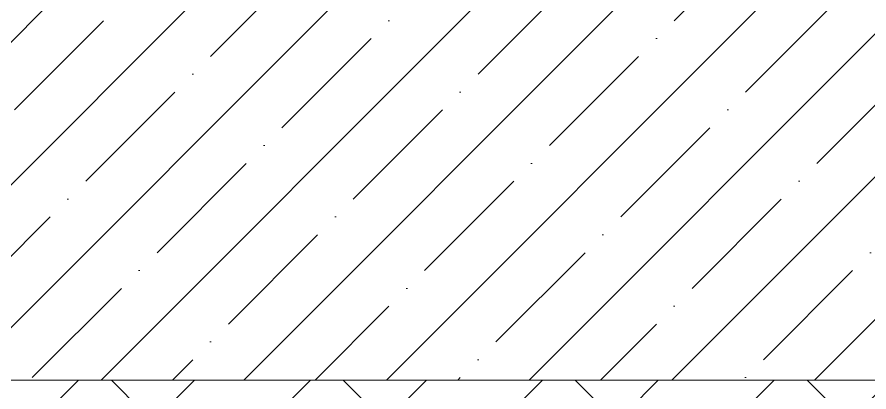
# Model space of a CAD drawing. Header units: millimetres. Extents: x -477321 to 558829, y -132142 to 283081.
# Drawn here: x -467194 to -465083, y 31341 to 32270 of the extents above; entities that cross this region are included whole.
import ezdxf

# ---------------------------------------------------------------- set-up
doc = ezdxf.new("R2010")
doc.units = ezdxf.units.MM
doc.layers.add('АР_Плита', color=220, linetype='Continuous')
doc.layers.add('АР_Штриховка', color=252, linetype='Continuous', lineweight=0)

msp = doc.modelspace()

# ---------------------------------------------------------------- hatches: boundary and pattern name
at = {"layer": 'АР_Штриховка', "ltscale": 100, "true_color": 0x000000}
h = msp.add_hatch(dxfattribs=at)
h.set_pattern_fill('ANSI35', color=18, scale=1000, style=0)
h.set_pattern_definition([(45, (-5148866.2, 764867.13), (-176.776695, 176.776695), []), (45, (-5148689.42, 764867.13), (-176.776695, 176.776695), [312.5, -62.5, 0, -62.5])])
h.paths.add_polyline_path([(-463710.6, 32370.5), (-470536, 32370.5), (-470536, 31370.5), (-463710.6, 31370.5)])
at = {"layer": 'АР_Штриховка', "ltscale": 5, "true_color": 0x000000}
h = msp.add_hatch(dxfattribs=at)
h.set_pattern_fill('AR-HBONE', color=18, scale=2, style=0)
h.set_pattern_definition([(45, (403.32, 25232.58), (0, 287.3682), [609.6, -203.2]), (135, (547, 25376.27), (3e-14, 287.3682), [609.6, -203.2])])
h.paths.add_polyline_path([(-463710.6, 31370.5), (-470536, 31370.5), (-470536, 31120.5), (-463710.6, 31120.5)])

# ---------------------------------------------------------------- linework, layer by layer
at = {"layer": 'АР_Плита', "color": 18, "lineweight": 5, "ltscale": 100, "true_color": 0x000000}
msp.add_lwpolyline([(-470536, 32370.5), (-463710.6, 32370.5), (-463710.6, 31370.5), (-470536, 31370.5)], close=True, dxfattribs=at)

doc.saveas('drawing.dxf')
